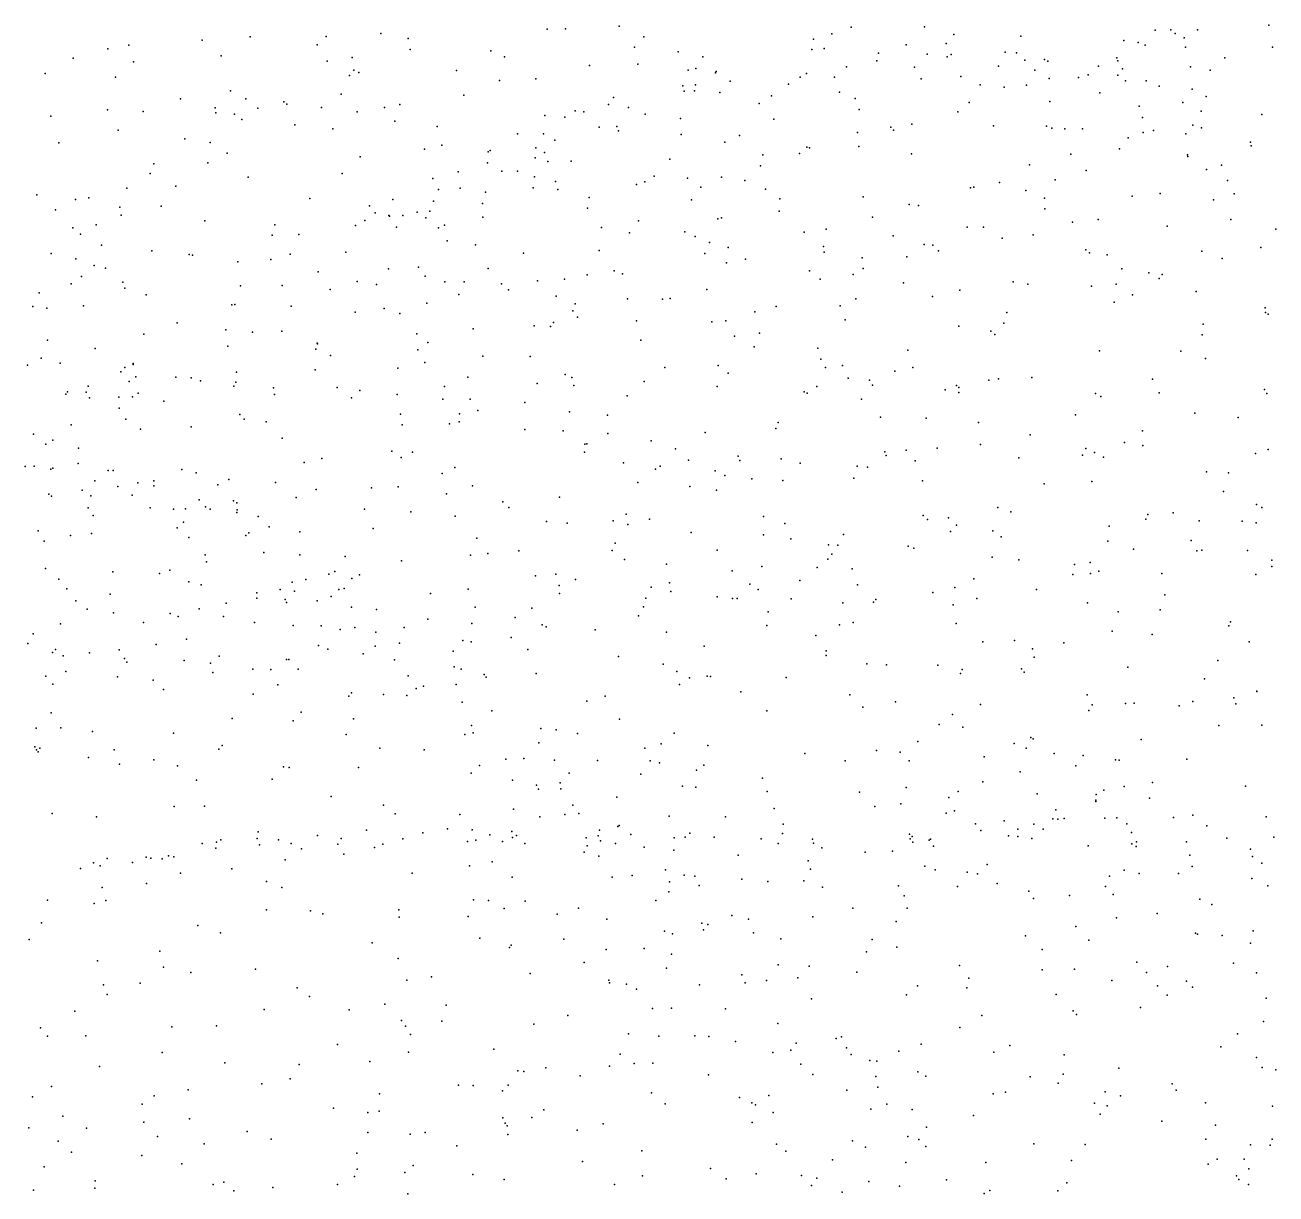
# Model space of a CAD drawing. Header units: metres. Extents: x -24.3 to 24.3, y -27.7 to 27.7.
# Drawn here: x -1.953 to -0.572, y -2.573 to -1.282 of the extents above; entities that cross this region are included whole.
import ezdxf

# ---------------------------------------------------------------- set-up
doc = ezdxf.new("R2010")
doc.units = ezdxf.units.M

msp = doc.modelspace()

# ---------------------------------------------------------------- linework, layer by layer
for p in [(-1.297, -1.2833, -10.535), (-1.0408, -1.2841, -13.0108), (-0.9598, -1.284, -2.1874), (-0.5795, -1.2819, 9.2479), (-1.7576, -1.2986, 20.6253), (-1.7046, -1.2951, 14.0902), (-1.6206, -1.2947, 9.5285), (-1.5603, -1.2911, 9.5016), (-1.53, -1.2966, 4.8241), (-1.3765, -1.2865, 5.9508), (-1.3564, -1.286, -10.4253), (-1.2698, -1.2948, 8.9649), (-1.0823, -1.2976, -1.7929), (-1.0622, -1.2917, 6.1918), (-0.9274, -1.2924, -1.7301), (-0.8533, -1.2941, -0.7644), (-0.7049, -1.2877, 11.8007), (-0.6876, -1.2871, 12.1388), (-0.6827, -1.2911, 12.362), (-0.6728, -1.2962, -1.6818), (-0.6581, -1.2872, 27.789), (-1.8616, -1.3081, -10.2958), (-1.8384, -1.3041, -12.7646), (-1.6305, -1.3039, 4.8891), (-1.5279, -1.309, 5.7989), (-1.4388, -1.3104, 9.4187), (-1.2799, -1.3063, 6.0781), (-1.2319, -1.3115, -5.5757), (-1.0843, -1.309, -2.1454), (-1.0705, -1.3079, -1.6288), (-0.9801, -1.3036, 6.2541), (-0.9359, -1.3024, -0.8246), (-0.8707, -1.3119, -1.6054), (-0.7397, -1.2991, -2.3535), (-0.7236, -1.3013, 3.0735), (-0.716, -1.3042, 11.6739), (-0.6716, -1.3063, -12.9294), (-0.5752, -1.3063, -5.6502), (-1.9, -1.3185, -10.7829), (-1.8335, -1.3225, 3.6773), (-1.7365, -1.3161, -10.4154), (-1.6194, -1.3218, 5.5209), (-1.5917, -1.3177, -22.0714), (-1.4235, -1.3169, 4.7325), (-1.2763, -1.325, 9.3072), (-1.2047, -1.3172, -1.9305), (-1.0124, -1.3214, -1.5427), (-1.0106, -1.3128, -0.9227), (-0.9568, -1.314, -2.3124), (-0.9345, -1.3169, -0.664), (-0.9301, -1.3146, 17.6599), (-0.858, -1.3127, 12.6669), (-0.849, -1.3206, 27.8844), (-0.827, -1.3201, -1.0488), (-0.8236, -1.3219, 3.3174), (-0.7473, -1.3182, 6.3025), (-0.7461, -1.3213, -1.5465), (-0.6281, -1.3183, 6.3048), (-1.931, -1.3354, -28.179), (-1.8532, -1.3395, 13.0103), (-1.5949, -1.3378, 5.6993), (-1.5901, -1.3319, -10.4412), (-1.5845, -1.3343, 27.8059), (-1.4767, -1.332, 18.8316), (-1.3297, -1.3265, 27.9318), (-1.2209, -1.3316, -1.7772), (-1.2122, -1.33, 12.9233), (-1.1905, -1.3348, -1.5368), (-1.1898, -1.3333, -0.8867), (-1.0972, -1.3393, 23.6345), (-1.0901, -1.3354, -2.2458), (-1.059, -1.3393, -1.2275), (-1.0458, -1.3281, 4.5052), (-0.9706, -1.3285, -1.1228), (-0.9196, -1.3386, -1.2338), (-0.8779, -1.3274, 6.3177), (-0.8377, -1.3316, -0.6083), (-0.7898, -1.34, 12.5472), (-0.7789, -1.3369, 9.2397), (-0.7677, -1.3274, 7.8438), (-0.746, -1.3374, -0.647), (-0.7412, -1.3303, -0.8453), (-0.6659, -1.3282, 4.5), (-0.6441, -1.3317, -1.46), (-1.4291, -1.3432, 6.0463), (-1.389, -1.3413, -5.5477), (-1.2266, -1.3489, -2.0791), (-1.2127, -1.3481, -1.0612), (-1.1744, -1.3439, -1.2592), (-1.1101, -1.3472, -1.3758), (-0.9635, -1.3414, -2.4157), (-0.8983, -1.3479, -1.3744), (-0.8717, -1.3504, -2.5297), (-0.8469, -1.3483, 8.0755), (-0.8219, -1.3408, -5.6981), (-0.7376, -1.3436, -2.5187), (-0.7148, -1.3437, -5.6687), (-0.7006, -1.3495, -1.3343), (-0.6641, -1.3528, -22.6888), (-1.7813, -1.3633, 22.5902), (-1.7261, -1.3545, 5.2676), (-1.7093, -1.3633, 5.4003), (-1.6675, -1.3666, -10.5328), (-1.6039, -1.3583, 22.3557), (-1.4685, -1.3595, -12.9038), (-1.3033, -1.3621, 23.4892), (-1.2253, -1.3549, -1.3559), (-1.2136, -1.3547, 6.2186), (-1.1856, -1.3563, -0.6572), (-1.1287, -1.36, -22.3363), (-1.0536, -1.356, 17.852), (-1.0362, -1.3629, 6.3403), (-0.9103, -1.3673, -0.4549), (-0.8213, -1.3663, -0.5056), (-0.766, -1.3569, 6.3955), (-0.6742, -1.3675, -1.1641), (-0.6486, -1.3609, -0.7298), (-1.8622, -1.3755, 23.3099), (-1.8227, -1.3775, -10.3809), (-1.7431, -1.3734, 4.9955), (-1.7423, -1.379, -5.5057), (-1.722, -1.3803, -12.8053), (-1.6962, -1.3736, 20.3695), (-1.6641, -1.3693, 5.6056), (-1.6257, -1.3729, 9.6421), (-1.5862, -1.3778, 5.9565), (-1.5561, -1.3728, 14.2672), (-1.5392, -1.3698, -5.5259), (-1.3456, -1.3765, 21.8621), (-1.3359, -1.3777, 18.5498), (-1.3089, -1.3695, -1.9819), (-1.2867, -1.373, -1.4955), (-1.2683, -1.3805, -0.8175), (-1.1425, -1.3687, 6.2875), (-1.0319, -1.3752, 12.8022), (-0.923, -1.3779, -2.6103), (-0.7225, -1.3716, 11.9253), (-0.6543, -1.3772, -1.0296), (-0.5872, -1.3807, -0.6455), (-1.9246, -1.3825, -12.6727), (-1.7137, -1.3863, 5.5078), (-1.6551, -1.3921, 5.7688), (-1.5449, -1.3881, 6.0615), (-1.4978, -1.3938, 23.3854), (-1.3789, -1.3818, 21.3021), (-1.357, -1.3838, -12.9223), (-1.3189, -1.3946, -1.3201), (-1.2996, -1.3941, -1.1584), (-1.2292, -1.3851, -2.1948), (-1.126, -1.3858, -0.5443), (-0.9968, -1.3948, -5.6974), (-0.9736, -1.3915, 6.4313), (-0.8836, -1.3932, -12.9241), (-0.8251, -1.3936, -2.6948), (-0.7191, -1.3841, 12.0625), (-0.6634, -1.3926, -2.6763), (-0.6539, -1.3955, 24.0984), (-1.8502, -1.398, -10.7049), (-1.7767, -1.4076, 5.1037), (-1.6131, -1.3964, 4.7807), (-1.4091, -1.4021, 12.9697), (-1.3806, -1.4021, -1.6798), (-1.368, -1.4091, -1.4382), (-1.2977, -1.3988, -0.9219), (-1.2284, -1.4027, 4.5335), (-1.1642, -1.4039, -2.3631), (-1.0338, -1.4006, -0.4388), (-0.9941, -1.3979, -12.9427), (-0.8192, -1.3957, 23.9387), (-0.8048, -1.3964, 6.4895), (-0.7853, -1.3964, -12.9036), (-0.7348, -1.4065, 12.3706), (-0.7182, -1.4007, 15.4587), (-0.7069, -1.3983, 11.6001), (-0.671, -1.4021, 6.4477), (-1.9157, -1.4119, -10.3116), (-1.7486, -1.4118, -10.6413), (-1.5118, -1.419, 3.7829), (-1.4928, -1.4145, 4.682), (-1.4416, -1.4221, -1.7785), (-1.4396, -1.4205, -1.8915), (-1.3889, -1.4174, 9.258), (-1.3794, -1.4227, -1.242), (-1.1804, -1.4114, 27.9136), (-1.0896, -1.4168, -2.5286), (-1.0869, -1.4176, 8.7192), (-1.0323, -1.4162, 4.4572), (-0.7443, -1.4187, 11.7588), (-0.5995, -1.4111, -1.1101), (-0.5988, -1.4154, -1.2736), (-1.8108, -1.435, -12.7311), (-1.7513, -1.4342, 4.8359), (-1.7301, -1.4235, 9.807), (-1.5832, -1.4276, -17.1681), (-1.4425, -1.4342, -1.5489), (-1.3896, -1.4287, 22.1182), (-1.3756, -1.4327, -23.6123), (-1.3499, -1.4321, -0.6163), (-1.241, -1.4301, -0.5352), (-1.1384, -1.4254, -5.6394), (-1.0979, -1.4238, 6.417), (-0.9739, -1.4242, 23.7727), (-0.8437, -1.4361, -17.2512), (-0.7982, -1.4244, 17.0778), (-0.6692, -1.4251, -0.4789), (-0.6689, -1.4272, -5.6336), (-0.6316, -1.4366, -23.3494), (-1.8149, -1.4458, 5.3984), (-1.7066, -1.4499, 5.8909), (-1.6028, -1.446, 6.1557), (-1.4748, -1.444, 6.2287), (-1.4266, -1.4431, -5.5944), (-1.4091, -1.4433, -1.0573), (-1.3904, -1.4494, 21.0276), (-1.2582, -1.4487, -5.6252), (-1.1838, -1.4499, -0.453), (-1.1407, -1.4375, -12.9495), (-0.7812, -1.4425, -0.3888), (-0.6482, -1.4413, 4.495), (-1.8408, -1.4619, 5.1837), (-1.7867, -1.4598, -10.5463), (-1.5026, -1.4512, -1.6983), (-1.4965, -1.4634, -12.8499), (-1.4727, -1.4621, 20.7687), (-1.3919, -1.4615, 23.4624), (-1.3671, -1.4547, -2.1618), (-1.3647, -1.4636, 27.8401), (-1.2779, -1.458, 12.926), (-1.2687, -1.4549, -12.9138), (-1.2213, -1.4509, 23.5378), (-1.2066, -1.4611, 21.4596), (-1.1581, -1.4537, 21.6983), (-1.1354, -1.4631, 14.9231), (-0.9088, -1.4615, -0.3116), (-0.9052, -1.4611, -28.559), (-0.877, -1.4557, -5.6814), (-0.8153, -1.453, 6.6149), (-0.6252, -1.4534, 6.5314), (-1.9402, -1.4694, -12.6205), (-1.8973, -1.4746, -10.66), (-1.8826, -1.4727, -5.5749), (-1.6386, -1.4733, -12.8073), (-1.5471, -1.4745, -1.5987), (-1.502, -1.4765, -1.1559), (-1.4447, -1.4666, -2.0436), (-1.3302, -1.4725, -0.5168), (-1.2171, -1.475, -2.5035), (-1.1194, -1.474, -2.6628), (-1.0276, -1.4717, -2.8097), (-0.8478, -1.4648, -2.9076), (-0.8271, -1.4731, 9.3088), (-0.7303, -1.4709, -12.8539), (-0.6993, -1.468, 16.716), (-0.6406, -1.475, 6.6343), (-0.6178, -1.4684, 15.865), (-1.9195, -1.486, 27.4601), (-1.8485, -1.4829, 4.8628), (-1.8469, -1.4917, 5.5191), (-1.803, -1.482, 5.696), (-1.5728, -1.4816, -1.8318), (-1.5666, -1.4894, -1.4472), (-1.5514, -1.4922, 20.0305), (-1.5199, -1.4885, -1.0529), (-1.5062, -1.4876, -0.9509), (-1.4478, -1.4788, 6.3211), (-1.3319, -1.4842, 4.5185), (-1.1204, -1.4875, -0.3341), (-0.9768, -1.4801, -2.9554), (-0.9663, -1.4812, 12.6436), (-0.8268, -1.4849, 4.4693), (-1.9003, -1.506, 5.3002), (-1.8747, -1.5027, 4.9672), (-1.7546, -1.4982, 5.9752), (-1.6772, -1.5027, 27.619), (-1.5881, -1.5032, -1.3374), (-1.5778, -1.4977, 19.7562), (-1.5505, -1.493, 6.2921), (-1.5429, -1.5051, 12.949), (-1.536, -1.4923, -1.9456), (-1.5106, -1.4947, 4.5931), (-1.4965, -1.506, -5.6265), (-1.4898, -1.5029, -0.7487), (-1.4476, -1.494, -0.5854), (-1.3166, -1.5055, 6.473), (-1.2755, -1.4982, -0.4272), (-1.188, -1.4958, 4.4871), (-1.1841, -1.4949, 12.8373), (-1.0171, -1.4939, 6.6269), (-0.9126, -1.505, 8.4157), (-0.8945, -1.505, 27.8161), (-0.7962, -1.4997, 11.9459), (-0.7679, -1.4965, 27.78), (-0.6916, -1.5039, 7.7047), (-0.6212, -1.4968, -2.9169), (-1.892, -1.5128, 13.6657), (-1.6801, -1.514, 4.6886), (-1.6507, -1.5132, -5.6055), (-1.2855, -1.5114, 9.4427), (-1.2246, -1.5104, -2.636), (-1.2129, -1.5155, 27.8532), (-1.0928, -1.5108, -5.6943), (-1.0683, -1.5072, 27.852), (-0.9943, -1.5146, 9.3222), (-0.874, -1.5172, 23.8706), (-0.8398, -1.5134, -3.0313), (-0.5715, -1.5074, 24.1284), (-1.8687, -1.5251, 5.6157), (-1.8131, -1.5313, -23.757), (-1.5987, -1.5327, -1.1229), (-1.487, -1.5202, 27.7335), (-1.4555, -1.5246, -2.2258), (-1.3192, -1.531, -12.8667), (-1.197, -1.5219, -2.8013), (-1.1766, -1.5276, 6.6184), (-1.0713, -1.5264, -12.8892), (-1.0704, -1.5327, 4.4436), (-0.9599, -1.5243, -23.3359), (-0.9505, -1.5251, -3.063), (-0.9444, -1.5313, -5.6866), (-0.7814, -1.53, 3.1067), (-0.7776, -1.5334, 15.6871), (-0.6533, -1.5315, -12.8063), (-0.5883, -1.5275, 7.4305), (-1.9245, -1.5342, 5.0834), (-1.8971, -1.54, -10.5781), (-1.8768, -1.5475, 5.7187), (-1.772, -1.5354, 4.7203), (-1.7681, -1.5362, 27.5218), (-1.718, -1.5433, -1.6894), (-1.6817, -1.5409, 12.927), (-1.6603, -1.535, -1.4386), (-1.4026, -1.5337, -5.6606), (-1.2024, -1.5342, -5.6929), (-1.1784, -1.5445, -2.9979), (-1.1574, -1.5404, 9.4091), (-1.0285, -1.5389, 23.7236), (-0.9791, -1.5379, -0.2321), (-0.758, -1.5355, 6.7701), (-0.6311, -1.5396, -0.3503), (-1.8908, -1.5597, -12.6173), (-1.8643, -1.5504, 23.3938), (-1.6295, -1.5545, -1.9534), (-1.5519, -1.5512, 9.6572), (-1.5186, -1.5492, 19.5102), (-1.5112, -1.5592, -0.5428), (-1.4415, -1.5506, -2.3259), (-1.3322, -1.5576, 18.2125), (-1.3024, -1.5535, -2.7977), (-1.2931, -1.5567, 6.5985), (-1.0868, -1.5534, 6.7424), (-1.0386, -1.5574, -3.1373), (-1.0273, -1.5506, 17.435), (-0.7416, -1.5513, -5.6327), (-0.7118, -1.5556, -3.1142), (-0.6972, -1.5574, 23.9793), (-1.9021, -1.5676, -21.9457), (-1.8452, -1.566, 12.8526), (-1.843, -1.5724, 6.0467), (-1.7153, -1.5698, 6.2526), (-1.6691, -1.5695, -1.2391), (-1.616, -1.574, 23.4132), (-1.5863, -1.5651, -0.824), (-1.5649, -1.5685, -0.6845), (-1.4896, -1.5655, 22.619), (-1.4681, -1.5655, 14.3644), (-1.4268, -1.5676, 18.9693), (-1.4192, -1.5743, -0.4171), (-1.3871, -1.5643, -2.4764), (-1.3574, -1.5624, -2.642), (-1.2002, -1.574, 17.8459), (-1.0751, -1.5626, 3.5274), (-0.9829, -1.5666, -12.8511), (-0.9207, -1.5747, 6.8421), (-0.8617, -1.5654, -3.144), (-0.8456, -1.5679, 12.1169), (-0.7751, -1.5703, 4.4572), (-0.7479, -1.5681, 16.2643), (-0.7005, -1.5619, 9.3893), (-1.9375, -1.5776, 9.9434), (-1.8194, -1.58, 6.1767), (-1.474, -1.5796, 19.2824), (-1.3667, -1.5812, 23.4998), (-1.2877, -1.5843, 20.8039), (-1.249, -1.5848, -3.0588), (-1.2408, -1.5838, 6.6798), (-1.0355, -1.5844, 6.8568), (-0.9509, -1.5817, 12.519), (-0.7504, -1.5878, -12.7943), (-0.73, -1.58, 27.6773), (-0.6595, -1.5763, 11.3992), (-1.9444, -1.5928, 5.6249), (-1.9292, -1.5947, -5.6443), (-1.8885, -1.5918, 5.9478), (-1.7248, -1.5907, -1.3852), (-1.7214, -1.5905, -12.7253), (-1.6594, -1.5922, -1.025), (-1.5884, -1.5991, -2.1514), (-1.5564, -1.595, 4.4964), (-1.5393, -1.6004, -2.246), (-1.5093, -1.5892, 6.4559), (-1.348, -1.5975, 4.4465), (-1.3455, -1.5896, -0.311), (-1.1471, -1.5985, -12.8653), (-1.1237, -1.5928, -17.4425), (-1.0529, -1.5921, 21.9004), (-0.8688, -1.5993, 12.259), (-0.5833, -1.5943, -3.1788), (-0.5829, -1.5993, -12.7683), (-0.5803, -1.6012, 11.2903), (-1.7853, -1.6108, -1.5593), (-1.3907, -1.614, -2.7442), (-1.3729, -1.6148, -2.8549), (-1.3695, -1.6103, 19.9876), (-1.3429, -1.6045, 9.5475), (-1.2778, -1.6085, 12.7961), (-1.1946, -1.6097, 27.7761), (-1.1792, -1.6084, -0.1571), (-1.0473, -1.6074, 21.3409), (-0.9219, -1.6145, -0.161), (-0.8721, -1.611, 11.7254), (-0.6519, -1.6121, -0.2419), (-1.9282, -1.6298, 4.7386), (-1.8221, -1.6232, 4.6351), (-1.7313, -1.6185, -5.6632), (-1.7021, -1.6212, -1.977), (-1.6696, -1.6201, -0.8805), (-1.5203, -1.623, -17.4281), (-1.4582, -1.6175, -12.7909), (-1.273, -1.6298, -12.8349), (-1.1697, -1.6254, -3.1633), (-1.1419, -1.6223, 21.0427), (-0.8863, -1.6201, 9.3995), (-0.8821, -1.6235, 11.8592), (-0.653, -1.6239, 27.5594), (-1.8757, -1.6392, 10.1543), (-1.7292, -1.6364, 6.326), (-1.6321, -1.6399, 9.754), (-1.6307, -1.6332, 6.4059), (-1.63, -1.634, 3.6512), (-1.5192, -1.6405, -2.3567), (-1.5083, -1.6325, -5.711), (-1.1477, -1.6372, 6.8173), (-1.0775, -1.6388, 23.6778), (-0.9782, -1.6411, -22.547), (-0.7665, -1.6417, 6.9385), (-0.6766, -1.6422, -12.7476), (-1.9506, -1.6576, -4.2836), (-1.9353, -1.6499, 6.0632), (-1.9143, -1.6553, 6.1693), (-1.8339, -1.6569, 23.4461), (-1.8337, -1.6558, 9.8983), (-1.6158, -1.6468, -0.5108), (-1.5117, -1.6544, -28.2352), (-1.4474, -1.6474, -2.6015), (-1.3952, -1.6478, 6.6195), (-1.1877, -1.6578, 12.7252), (-1.0741, -1.6508, 8.8846), (-1.0504, -1.658, -0.1132), (-0.6495, -1.65, 6.9482), (-1.8474, -1.6649, 12.7785), (-1.843, -1.6599, -1.725), (-1.8307, -1.6703, 6.2753), (-1.7865, -1.6708, -1.1346), (-1.7696, -1.6715, 27.4203), (-1.7195, -1.6651, 4.4722), (-1.6328, -1.6626, 14.1584), (-1.5414, -1.6608, -0.4062), (-1.4642, -1.6706, 9.5824), (-1.3567, -1.6679, -0.1925), (-1.3493, -1.6713, 27.6729), (-1.2464, -1.6599, 20.3338), (-1.1765, -1.6664, -5.7375), (-1.0689, -1.6599, 12.5884), (-1.0439, -1.6718, -3.2815), (-0.9926, -1.664, -5.7325), (-0.9727, -1.6599, 16.6768), (-0.841, -1.6713, -0.1298), (-1.8836, -1.6808, -1.6145), (-1.8383, -1.6754, -28.1302), (-1.7595, -1.6749, -0.9634), (-1.7224, -1.6808, 12.7855), (-1.7204, -1.6762, -0.7484), (-1.6789, -1.6824, 23.4412), (-1.6086, -1.6821, -2.2735), (-1.5835, -1.6853, -12.7268), (-1.4897, -1.681, 27.5998), (-1.3877, -1.6779, 14.6142), (-1.347, -1.68, 3.6747), (-1.2692, -1.6756, -3.1552), (-1.1887, -1.6812, 4.423), (-1.0787, -1.6812, 4.4142), (-1.0203, -1.6741, 27.7185), (-1.0172, -1.6795, 6.9346), (-0.937, -1.6848, 4.3973), (-0.9245, -1.6801, 16.3257), (-0.9217, -1.6822, 6.9721), (-0.8888, -1.6741, 21.6476), (-0.8779, -1.6725, 23.8362), (-0.708, -1.673, 4.4436), (-0.5841, -1.6842, -3.3344), (-1.9082, -1.6895, -4.4292), (-1.9061, -1.687, -3.9868), (-1.8855, -1.6873, 23.0543), (-1.8821, -1.6936, -1.4737), (-1.8497, -1.693, -1.861), (-1.8345, -1.6923, -1.2326), (-1.8283, -1.6883, -12.6074), (-1.7997, -1.6971, -1.9584), (-1.6776, -1.6898, -5.7084), (-1.5925, -1.6934, 4.4251), (-1.5423, -1.6898, 6.5386), (-1.4917, -1.6952, 23.4801), (-1.4616, -1.695, 9.6796), (-1.4011, -1.6989, -3.0695), (-1.288, -1.6915, -0.0681), (-1.0927, -1.6869, 9.49), (-1.0893, -1.6885, 22.2498), (-1.0294, -1.6949, -23.0683), (-0.9218, -1.6875, -3.3031), (-0.771, -1.6888, 9.4719), (-0.7649, -1.6922, -5.6418), (-0.7005, -1.688, -3.296), (-0.5817, -1.6888, -12.7164), (-1.8492, -1.7048, -4.1137), (-1.7158, -1.7119, -0.5042), (-1.5386, -1.7115, -0.2956), (-1.4732, -1.7114, -12.7447), (-1.453, -1.7076, -2.9452), (-1.3517, -1.709, -12.7784), (-1.3099, -1.7128, 4.3827), (-0.793, -1.7122, -3.3278), (-0.661, -1.7105, 7.0358), (-1.9024, -1.7233, -4.6719), (-1.8418, -1.7172, -4.2628), (-1.7698, -1.7255, -2.0649), (-1.7113, -1.7171, 9.8383), (-1.687, -1.72, -12.6826), (-1.5365, -1.7234, -2.5131), (-1.4845, -1.7223, -2.817), (-1.4737, -1.7199, 12.7281), (-1.1212, -1.7209, 6.9036), (-1.0084, -1.7151, 15.5895), (-0.9579, -1.7159, 22.0738), (-0.8999, -1.7208, -5.7156), (-0.6131, -1.7153, -5.5908), (-1.9438, -1.7336, -4.8866), (-1.9224, -1.7403, -3.7845), (-1.8256, -1.7282, 13.759), (-1.6693, -1.738, 6.4809), (-1.401, -1.7285, 22.7759), (-1.3589, -1.73, -3.159), (-1.3096, -1.7329, 14.863), (-1.2019, -1.7317, 23.5949), (-1.124, -1.7273, -12.7925), (-0.8431, -1.7343, 27.5862), (-0.7191, -1.7301, -0.1086), (-1.9303, -1.7448, -1.7179), (-1.8943, -1.749, -4.9796), (-1.5481, -1.7524, -2.6135), (-1.5253, -1.7535, -0.1835), (-1.3351, -1.7534, 0.0088), (-1.3347, -1.7449, 12.6728), (-1.3326, -1.7445, -23.3086), (-1.2616, -1.741, 17.6129), (-1.2347, -1.7499, 0.0078), (-1.0036, -1.7533, 11.7462), (-0.9801, -1.7512, 16.0728), (-0.9457, -1.7492, 8.7213), (-0.8978, -1.7452, -12.7348), (-0.7814, -1.7494, 7.0722), (-0.772, -1.7539, -17.3851), (-0.7388, -1.743, -12.7027), (-0.7187, -1.7463, 11.2721), (-0.5801, -1.7507, 4.493), (-1.8946, -1.7659, -1.0197), (-1.6449, -1.7651, 4.3468), (-1.6255, -1.7606, -0.2786), (-1.5379, -1.7595, -2.7156), (-1.292, -1.7654, 27.5937), (-1.2202, -1.7625, -5.7585), (-1.1656, -1.7579, 22.5751), (-1.1638, -1.7629, 27.6213), (-1.1182, -1.7611, 12.4852), (-1.0972, -1.7658, -5.7542), (-1.0022, -1.7573, 12.0264), (-0.9699, -1.7632, 11.5121), (-0.8555, -1.76, -0.0405), (-0.7852, -1.757, 4.4075), (-0.7619, -1.7591, 8.1279), (-0.594, -1.7552, 23.9629), (-1.9532, -1.7693, -1.3035), (-1.943, -1.7692, -12.4846), (-1.9248, -1.7723, 12.5955), (-1.9223, -1.7712, 4.5481), (-1.8615, -1.7739, 27.3373), (-1.856, -1.7737, -5.1321), (-1.7799, -1.7727, -4.5512), (-1.7643, -1.7765, -4.3627), (-1.4924, -1.777, 27.4828), (-1.4786, -1.7706, -22.12), (-1.2567, -1.7724, 9.6181), (-1.2518, -1.7692, -12.7778), (-1.191, -1.7741, -3.313), (-1.1801, -1.7793, 17.1263), (-1.0379, -1.7822, 20.4458), (-1.0342, -1.7692, -3.3846), (-1.0226, -1.77, 12.3323), (-0.6481, -1.7754, 7.1292), (-0.624, -1.7765, -12.6594), (-1.8899, -1.7954, -5.567), (-1.876, -1.7851, -5.3951), (-1.8506, -1.7913, 6.3618), (-1.8285, -1.7873, -0.6035), (-1.8109, -1.7909, -12.5662), (-1.8108, -1.7853, 4.4075), (-1.7403, -1.7895, -4.1842), (-1.7281, -1.7837, -0.339), (-1.6765, -1.787, 27.4006), (-1.6317, -1.7948, -23.4862), (-1.5705, -1.7929, 9.8506), (-1.5411, -1.792, -2.9473), (-1.4591, -1.7908, -0.0402), (-1.2764, -1.7869, 6.8441), (-1.219, -1.7914, 19.9537), (-1.1893, -1.7955, 6.913), (-1.1506, -1.7829, 15.2845), (-1.1163, -1.7847, 0.0203), (-0.9618, -1.7851, 20.918), (-0.8276, -1.7885, -5.6985), (-0.7748, -1.7859, 9.5596), (-1.9269, -1.8001, 6.2889), (-1.924, -1.8023, -1.8751), (-1.8806, -1.8019, -3.6939), (-1.835, -1.8009, -3.7831), (-1.7608, -1.8062, -4.9335), (-1.7229, -1.8073, 12.6189), (-1.7193, -1.8095, -4.0217), (-1.6536, -1.8036, -2.4186), (-1.4876, -1.7995, 4.2892), (-1.4255, -1.8084, 23.5047), (-1.3629, -1.8031, -5.8408), (-0.6293, -1.7969, 7.7368), (-1.8834, -1.815, -2.0056), (-1.8779, -1.8236, 23.4971), (-1.8149, -1.8152, -0.4044), (-1.7892, -1.8166, -2.1995), (-1.7758, -1.8162, 9.8992), (-1.7539, -1.8139, 4.3189), (-1.7487, -1.8166, 6.4899), (-1.7193, -1.8202, -0.2447), (-1.719, -1.8173, -4.2802), (-1.5783, -1.8164, -0.1082), (-1.5272, -1.8193, 6.6842), (-1.4187, -1.8145, 18.6107), (-1.2892, -1.8222, -3.3137), (-0.9612, -1.8235, -3.469), (-0.8789, -1.8145, 23.7957), (-0.8644, -1.8194, 3.1735), (-0.713, -1.8223, -5.6514), (-0.6851, -1.8205, 23.8948), (-0.593, -1.8112, -0.1413), (-0.5873, -1.8146, -28.6226), (-1.7852, -1.837, 12.4942), (-1.778, -1.8309, -5.3252), (-1.6957, -1.8247, -4.6937), (-1.6837, -1.8361, -4.818), (-1.478, -1.8241, 12.5939), (-1.3772, -1.8303, 19.087), (-1.3544, -1.8319, 4.2566), (-1.3035, -1.8295, 12.5175), (-1.2873, -1.8335, 9.4295), (-1.2634, -1.8277, 0.125), (-1.1374, -1.8247, -3.3904), (-1.1138, -1.8323, 12.0508), (-0.9564, -1.8279, -5.7624), (-0.9332, -1.8262, 4.3618), (-0.9242, -1.8342, 22.3198), (-0.7558, -1.8353, -3.5303), (-0.7154, -1.8277, 27.2552), (-0.6562, -1.8294, 27.1308), (-0.6087, -1.8299, -3.5779), (-0.5933, -1.8316, 10.9932), (-1.9388, -1.8405, 4.4736), (-1.9028, -1.8457, -3.5313), (-1.8799, -1.8432, 12.4211), (-1.7724, -1.8477, -5.7067), (-1.7094, -1.8456, -5.1023), (-1.7061, -1.8427, -4.4713), (-1.6495, -1.8417, -2.5296), (-1.5686, -1.8378, -5.7728), (-1.4541, -1.8486, 0.0808), (-1.2175, -1.8422, 4.2945), (-1.1374, -1.8447, 11.8658), (-1.1074, -1.8492, 0.1075), (-1.049, -1.8444, 23.7228), (-0.931, -1.8413, 27.4679), (-0.8841, -1.8406, -12.6771), (-0.8751, -1.847, -28.4416), (-0.6652, -1.8512, 4.4759), (-1.9321, -1.8518, -0.7204), (-1.6893, -1.8644, -5.2001), (-1.4079, -1.8625, 9.7504), (-1.3048, -1.862, 17.4166), (-1.3015, -1.8539, 9.6956), (-1.1886, -1.8619, 16.9159), (-1.0656, -1.8559, 4.3333), (-1.0553, -1.8562, -5.7828), (-0.9776, -1.8574, 0.0795), (-0.9714, -1.8594, 7.0797), (-0.7572, -1.852, 11.1873), (-0.7288, -1.8606, 21.2964), (-0.6589, -1.8626, 21.8908), (-0.6535, -1.8616, 27.005), (-0.6029, -1.862, 7.1549), (-1.7542, -1.867, -5.5017), (-1.7527, -1.8745, -12.5445), (-1.6495, -1.8671, -2.6777), (-1.5997, -1.8688, 4.2203), (-1.5374, -1.8736, -3.1497), (-1.4611, -1.8673, 4.2112), (-1.4419, -1.8655, 14.5108), (-1.2909, -1.8722, 12.4045), (-1.2448, -1.8772, 12.236), (-1.0666, -1.8716, 3.3674), (-1.0619, -1.8661, 20.1815), (-0.8849, -1.8696, 20.6207), (-0.8557, -1.8724, 0.0512), (-0.794, -1.8777, 9.694), (-0.7769, -1.8753, 21.0686), (-0.5761, -1.8729, 10.8736), (-1.9307, -1.8821, 6.3531), (-1.8562, -1.8856, 6.4343), (-1.8048, -1.8874, -2.3031), (-1.7934, -1.8838, 27.3047), (-1.6177, -1.8881, -5.0524), (-1.611, -1.8854, -4.7216), (-1.5922, -1.8929, 23.0656), (-1.5837, -1.8889, 0.0447), (-1.3892, -1.8903, 18.1261), (-1.3668, -1.8884, -3.3427), (-1.1723, -1.8847, 27.4159), (-1.1394, -1.8799, 22.7541), (-1.0784, -1.8809, 11.4846), (-1.0396, -1.8823, 15.9009), (-0.7958, -1.8887, 4.4249), (-0.7762, -1.8877, 7.1502), (-0.7672, -1.885, 2.9866), (-0.6977, -1.8876, 11.0568), (-0.5937, -1.8887, 9.8078), (-0.5762, -1.88, -5.6068), (-1.9159, -1.8938, -0.4567), (-1.9071, -1.9045, 10.3463), (-1.7721, -1.8967, 12.3227), (-1.7585, -1.9001, -0.0869), (-1.6715, -1.9051, -5.4379), (-1.6582, -1.8973, -2.8818), (-1.6429, -1.8942, -3.999), (-1.6067, -1.9053, -4.6088), (-1.6008, -1.9041, 23.4914), (-1.4638, -1.9048, 0.2237), (-1.3633, -1.9007, 0.2834), (-1.3452, -1.8943, 23.5564), (-1.2616, -1.9025, 12.0921), (-1.2413, -1.8978, -5.8804), (-1.1527, -1.8992, 9.2314), (-1.1433, -1.9051, -17.5847), (-1.0973, -1.8954, 7.0565), (-1.0336, -1.9001, 27.3802), (-0.9261, -1.903, -3.5739), (-0.9051, -1.8935, 27.3564), (-0.8361, -1.9051, -5.7383), (-1.8971, -1.9176, 9.9976), (-1.8591, -1.9102, 4.295), (-1.731, -1.9204, -2.5023), (-1.6972, -1.9148, 6.6253), (-1.6971, -1.9088, -3.7602), (-1.6658, -1.9161, -2.998), (-1.6645, -1.9194, 27.3189), (-1.6556, -1.9069, -28.0578), (-1.6307, -1.9176, -12.5876), (-1.615, -1.9129, 9.8466), (-1.5053, -1.9096, 12.4373), (-1.3628, -1.9097, 6.8779), (-1.2674, -1.9149, 4.1776), (-1.2398, -1.9075, 6.9641), (-1.1889, -1.9133, 19.7535), (-1.1717, -1.9152, 0.256), (-1.1667, -1.9151, 23.6495), (-1.107, -1.9154, 15.5526), (-1.0499, -1.92, 4.2528), (-1.0161, -1.9191, 0.2196), (-1.0134, -1.9161, -12.6708), (-0.9505, -1.9085, 9.6935), (-0.9019, -1.915, 11.2628), (-0.7796, -1.9198, 8.312), (-0.6944, -1.9112, -3.6717), (-1.8845, -1.9271, -3.1325), (-1.8555, -1.9311, -3.3284), (-1.7928, -1.9319, 12.2053), (-1.7607, -1.9265, 23.5073), (-1.5926, -1.9247, 12.3419), (-1.5649, -1.9272, -5.1466), (-1.456, -1.9246, 27.3602), (-1.3933, -1.9257, 4.1449), (-1.2701, -1.9242, 11.9474), (-1.1325, -1.9297, -12.6931), (-0.928, -1.922, -5.7904), (-0.7459, -1.9298, 23.8502), (-0.6996, -1.9275, -5.6873), (-1.9141, -1.9432, -12.4666), (-1.8224, -1.9417, -3.2209), (-1.7841, -1.935, 9.9411), (-1.7338, -1.9349, 4.1576), (-1.6996, -1.9418, -5.7587), (-1.6572, -1.9448, -5.6266), (-1.6262, -1.9454, -3.1424), (-1.5889, -1.947, -5.3684), (-1.5346, -1.947, -3.2566), (-1.5082, -1.9378, -4.8994), (-1.4596, -1.9426, 0.3703), (-1.4117, -1.9363, 12.3351), (-1.3819, -1.9441, 3.5315), (-1.3777, -1.9466, 14.7157), (-1.2756, -1.9344, 11.7184), (-1.134, -1.9451, 4.1873), (-1.0537, -1.9441, -5.8569), (-1.0385, -1.9416, 11.3727), (-0.9247, -1.9429, 27.21), (-0.6235, -1.9454, -0.0433), (-0.6219, -1.941, -3.7688), (-1.9443, -1.9543, -2.1097), (-1.7749, -1.9599, -3.4636), (-1.6052, -1.9495, -3.8569), (-1.5658, -1.9522, -4.5033), (-1.4697, -1.9617, 12.2277), (-1.4162, -1.9583, 0.4725), (-1.3234, -1.9498, 9.7877), (-1.2448, -1.9522, 0.3687), (-1.0796, -1.956, -28.2546), (-0.8602, -1.9614, 0.175), (-0.7524, -1.9512, 0.0463), (-0.7084, -1.9549, 9.8461), (-1.9501, -1.965, 12.0155), (-1.9227, -1.9749, -27.9279), (-1.9194, -1.9716, 23.3331), (-1.8819, -1.9753, -0.093), (-1.8492, -1.9717, 27.2466), (-1.8083, -1.966, 6.5397), (-1.629, -1.967, 12.1752), (-1.6188, -1.9711, -5.8266), (-1.5666, -1.9678, -4.2081), (-1.5394, -1.9643, -5.2677), (-1.4802, -1.9732, -4.8054), (-1.4605, -1.963, -3.3698), (-1.3978, -1.9715, 12.0067), (-1.2032, -1.9677, 7.0371), (-1.0684, -1.9729, -3.5841), (-0.8954, -1.9629, 7.1511), (-0.8404, -1.9709, 27.0243), (-0.806, -1.9642, -12.5984), (-0.6013, -1.9629, -5.6604), (-1.9112, -1.9783, -2.2373), (-1.8433, -1.9813, -2.4086), (-1.8407, -1.9856, -2.9828), (-1.7776, -1.9836, -2.6032), (-1.7484, -1.9865, -2.9127), (-1.7389, -1.979, -3.0581), (-1.6644, -1.9826, -3.312), (-1.6617, -1.9825, 0.2505), (-1.5798, -1.9762, -3.3717), (-1.5451, -1.9828, -4.4033), (-1.2977, -1.9791, -3.4729), (-1.2484, -1.9876, -5.9591), (-1.0684, -1.978, 23.725), (-1.0234, -1.9872, 7.1357), (-1.0017, -1.9883, 0.386), (-0.9451, -1.9888, -3.6746), (-0.8387, -1.9801, -3.7039), (-0.6357, -1.9838, 26.677), (-1.9303, -2.0008, 23.5483), (-1.9081, -1.9959, -2.8846), (-1.8511, -2.0015, 11.9212), (-1.7457, -1.9969, 0.1619), (-1.7016, -1.9931, 13.96), (-1.6816, -1.9935, -3.4808), (-1.6515, -1.9933, -3.6219), (-1.53, -2.0005, -5.4294), (-1.4791, -1.9905, -4.6934), (-1.4716, -1.9931, 0.5472), (-1.4461, -1.999, 11.8699), (-1.4439, -2.0022, -5.9355), (-1.3888, -1.9979, 11.7649), (-1.2332, -1.9957, 11.5076), (-1.2193, -2.0027, 15.3502), (-1.1999, -2.0009, 0.4756), (-1.1962, -2.0012, -3.5493), (-1.1126, -2.0023, 9.8538), (-0.9198, -1.9978, 9.8379), (-0.918, -1.9936, 0.3086), (-0.8524, -1.993, 23.8052), (-0.8495, -1.9965, 4.3602), (-0.7351, -1.9908, 26.8254), (-1.9225, -2.0097, -2.6681), (-1.8115, -2.0053, 0.0859), (-1.8004, -2.0155, -2.7053), (-1.6738, -2.0105, 11.9081), (-1.521, -2.0146, -4.1033), (-1.5132, -2.012, 27.2711), (-1.4771, -2.0102, 6.8433), (-1.2304, -2.01, 27.2411), (-0.6505, -2.0038, 7.9529), (-1.7011, -2.0209, 4.0533), (-1.5954, -2.0229, 9.8871), (-1.5926, -2.0195, -3.5328), (-1.5572, -2.0213, -5.6372), (-1.5316, -2.0221, 11.7764), (-1.4705, -2.0295, -4.474), (-1.3325, -2.0287, 11.5701), (-1.3123, -2.023, 0.6094), (-1.1627, -2.0182, 4.078), (-1.0422, -2.0214, 0.4795), (-0.9919, -2.0291, 27.0804), (-0.7801, -2.0214, -5.775), (-0.7281, -2.0309, -12.5503), (-0.6632, -2.0289, 10.2386), (-0.6179, -2.025, 10.4688), (-0.5926, -2.0175, 23.791), (-0.5926, -2.0179, -4.0393), (-1.9243, -2.0413, 4.1928), (-1.6483, -2.0408, 6.7217), (-1.4375, -2.0393, 17.9727), (-1.1338, -2.0392, 0.5506), (-1.0278, -2.035, 4.1597), (-0.9289, -2.0434, 20.1158), (-0.8979, -2.0321, 4.2812), (-0.7783, -2.0387, 10.0105), (-0.7745, -2.0324, 0.2172), (-0.7378, -2.0311, 20.6264), (-0.6786, -2.0337, -3.9797), (-0.616, -2.0315, -12.5075), (-1.9408, -2.0583, 11.7543), (-1.9135, -2.058, 6.478), (-1.7244, -2.0477, 9.9513), (-1.6571, -2.0502, 0.4081), (-1.5903, -2.048, 0.4992), (-1.4602, -2.0555, -4.3503), (-1.2967, -2.0485, 14.9311), (-0.9434, -2.0542, -3.7574), (-0.9172, -2.0573, -5.8624), (-0.6348, -2.0555, -5.7237), (-0.5871, -2.0552, 7.2057), (-1.8786, -2.062, -12.4393), (-1.7891, -2.0637, 23.5287), (-1.5985, -2.0653, 3.9951), (-1.4674, -2.0652, -3.6239), (-1.4583, -2.0635, 0.68), (-1.3833, -2.0588, 9.8979), (-1.3664, -2.0601, 27.2126), (-1.3428, -2.0641, -3.5463), (-1.2363, -2.0637, -22.6366), (-0.8422, -2.0688, -3.8787), (-0.8396, -2.0701, 26.7931), (-0.7203, -2.071, 10.6335), (-1.9422, -2.079, 0.0318), (-1.9407, -2.0821, 27.1723), (-1.9386, -2.0845, -17.7554), (-1.9367, -2.0806, 10.106), (-1.8547, -2.0823, 13.6301), (-1.7391, -2.0815, -12.4747), (-1.7356, -2.0774, 6.6593), (-1.5612, -2.0804, 6.8049), (-1.5124, -2.0822, -5.7536), (-1.3858, -2.0744, -22.2452), (-1.2686, -2.0806, -12.6002), (-1.2506, -2.0756, 0.7074), (-1.1992, -2.0774, -6.0115), (-1.092, -2.0862, -3.7216), (-1.0126, -2.083, 19.8171), (-0.9867, -2.0849, 7.1705), (-0.9671, -2.0731, 0.5283), (-0.8608, -2.0751, 0.4029), (-0.8475, -2.0806, -17.5315), (-0.8164, -2.0863, -12.5451), (-1.8831, -2.0906, 0.1558), (-1.8488, -2.0982, 6.5584), (-1.8111, -2.0934, 0.2825), (-1.7849, -2.1001, 27.1832), (-1.4512, -2.0997, -4.0082), (-1.4222, -2.0927, 18.5533), (-1.4024, -2.0919, -5.4264), (-1.3682, -2.0935, 6.9556), (-1.321, -2.0939, -5.1156), (-1.2626, -2.0944, 19.1568), (-1.2523, -2.0966, 9.9434), (-1.2034, -2.0991, -3.6675), (-1.0472, -2.0945, -12.5953), (-0.9765, -2.0943, 11.1285), (-0.8939, -2.0899, 8.837), (-0.7925, -2.1, 10.2038), (-0.7844, -2.0886, 10.7699), (-0.7487, -2.0934, -4.0474), (-0.7447, -2.0937, 4.3796), (-0.67, -2.0925, 4.462), (-1.6678, -2.101, 23.5124), (-1.6615, -2.1016, 3.4115), (-1.5848, -2.1017, 10.0529), (-1.4605, -2.1081, 17.6071), (-1.3521, -2.1081, -3.8142), (-1.273, -2.1092, 23.6212), (-1.2117, -2.1046, 11.3579), (-1.1386, -2.1135, 0.7441), (-0.8542, -2.1066, 10.0868), (-1.7639, -2.1158, -23.3958), (-1.6801, -2.1145, 11.7024), (-1.4148, -2.1157, -4.2473), (-1.3883, -2.1211, -4.4764), (-1.3862, -2.1258, 0.7752), (-1.3623, -2.1187, -4.7657), (-1.3615, -2.1254, -6.039), (-1.2271, -2.1223, 16.3024), (-1.2124, -2.1236, 23.0102), (-0.9801, -2.1239, 4.1276), (-0.8952, -2.1177, 4.2121), (-0.7616, -2.1269, 23.7748), (-0.7393, -2.1229, 0.331), (-0.7079, -2.1183, 22.4587), (-0.6052, -2.1223, 0.1076), (-1.6151, -2.1338, 0.6548), (-1.2994, -2.1346, -3.7248), (-1.1335, -2.1281, 3.9086), (-1.0314, -2.1289, 4.0187), (-0.9328, -2.1349, -3.9371), (-0.9224, -2.1283, 10.9721), (-0.8351, -2.1308, 7.2045), (-0.7706, -2.1379, 20.3643), (-0.7703, -2.1394, 26.6596), (-0.7702, -2.1316, -5.8332), (-0.7113, -2.1358, -12.5086), (-1.9233, -2.1526, -12.397), (-1.7885, -2.1449, 0.4306), (-1.7549, -2.1443, 3.9172), (-1.5573, -2.1433, 3.9078), (-1.5444, -2.153, 0.7236), (-1.4729, -2.1535, 18.262), (-1.4138, -2.1478, -5.7151), (-1.357, -2.1538, -5.5557), (-1.3483, -2.1433, -4.0034), (-1.3415, -2.1526, 3.8859), (-1.1259, -2.1471, -3.8236), (-1.0146, -2.1447, -3.8703), (-0.9857, -2.1419, 0.6804), (-0.9359, -2.1521, 3.899), (-0.9265, -2.1498, 3.1535), (-0.8148, -2.1484, 4.0759), (-0.6635, -2.1545, 3.2015), (-1.8741, -2.1562, 11.6478), (-1.3847, -2.1561, 11.4555), (-1.2985, -2.1669, 0.8173), (-1.297, -2.1659, -3.8844), (-1.2418, -2.1555, 3.8736), (-1.1794, -2.1562, 7.0751), (-1.1157, -2.1643, 19.4192), (-0.9033, -2.164, -12.5316), (-0.8717, -2.1608, 0.5674), (-0.8391, -2.1644, -5.9055), (-0.8178, -2.1586, 3.9712), (-0.8123, -2.1588, 3.232), (-0.8054, -2.158, 10.5638), (-0.7605, -2.1576, 3.3748), (-0.7471, -2.1575, 4.25), (-0.7363, -2.1639, 3.5928), (-0.6846, -2.1568, 14.379), (-0.648, -2.1662, 23.7255), (-0.5825, -2.1562, 14.2861), (-1.7369, -2.1818, 10.0412), (-1.6969, -2.1802, 3.487), (-1.6956, -2.1729, 3.269), (-1.6734, -2.1816, 27.144), (-1.6301, -2.1768, 3.4089), (-1.6039, -2.18, 2.9887), (-1.5761, -2.1711, 3.2565), (-1.536, -2.1806, 3.5554), (-1.5139, -2.174, 3.3673), (-1.4866, -2.1695, 3.1269), (-1.4594, -2.1706, 10.0104), (-1.4553, -2.1821, 3.6299), (-1.4399, -2.1761, 3.4561), (-1.4154, -2.1724, -5.8246), (-1.4149, -2.1789, -12.5378), (-1.4102, -2.1767, 23.5612), (-1.3334, -2.1795, 3.5941), (-1.3203, -2.1772, 3.1186), (-1.3186, -2.1709, 3.3422), (-1.3177, -2.1826, 3.6933), (-1.2839, -2.1759, 3.5033), (-1.2361, -2.1796, 3.6315), (-1.2241, -2.1788, -5.1223), (-1.2189, -2.1741, 3.3629), (-1.1922, -2.1786, 3.2549), (-1.1401, -2.1804, 3.6879), (-1.1165, -2.1747, 3.4898), (-1.0835, -2.1808, 3.3413), (-0.9762, -2.1754, 10.1272), (-0.9756, -2.1805, 26.8218), (-0.9732, -2.1778, 3.6702), (-0.9546, -2.1819, 3.7985), (-0.9532, -2.181, 3.2624), (-0.8976, -2.1713, 3.1686), (-0.8669, -2.1774, 10.3187), (-0.8567, -2.1697, 3.3286), (-0.8566, -2.1781, -4.1078), (-0.8413, -2.1803, 3.6139), (-0.8285, -2.1698, 3.8465), (-0.731, -2.1736, 3.7197), (-0.6258, -2.1799, -5.8046), (-0.574, -2.1788, 3.5809), (-1.7574, -2.1856, 3.1025), (-1.7426, -2.191, 3.7975), (-1.7417, -2.1843, 3.36), (-1.6941, -2.187, 6.7425), (-1.6592, -2.1857, 3.6663), (-1.6478, -2.1914, 3.8408), (-1.6077, -2.1866, 10.0214), (-1.5672, -2.19, -12.4914), (-1.558, -2.1864, 3.7237), (-1.4643, -2.1836, 0.8013), (-1.4258, -2.1833, 3.026), (-1.401, -2.1857, 3.7553), (-1.3357, -2.1954, -4.394), (-1.3322, -2.1883, -4.1738), (-1.301, -2.1857, 15.1603), (-1.2692, -2.1896, -5.4199), (-1.2365, -2.1932, -5.008), (-1.1212, -2.1857, -3.9405), (-1.0824, -2.1854, 3.1944), (-1.0732, -2.1906, -6.0714), (-1.0251, -2.1953, -3.964), (-0.9951, -2.1943, 9.2236), (-0.9725, -2.1843, 3.3876), (-0.9496, -2.1887, 23.7695), (-0.7791, -2.1883, 3.0325), (-0.7306, -2.1862, -4.2106), (-0.7261, -2.189, 14.4879), (-0.7255, -2.1838, 8.4361), (-0.6705, -2.1839, 4.3545), (-0.5998, -2.192, 2.8816), (-1.8777, -2.2069, 23.5566), (-1.8701, -2.2102, 0.4379), (-1.8624, -2.2023, 3.9369), (-1.8345, -2.2067, 3.1798), (-1.8195, -2.2006, 6.6223), (-1.8142, -2.2019, -12.4138), (-1.8019, -2.2027, 3.5947), (-1.7949, -2.1994, 3.4653), (-1.7888, -2.2004, 10.367), (-1.6658, -2.2038, 0.7069), (-1.6011, -2.1973, 6.8048), (-1.4622, -2.2103, 2.9337), (-1.4372, -2.2058, -27.9019), (-1.3196, -2.1995, 27.0443), (-1.1655, -2.1987, 3.0484), (-1.0883, -2.205, 10.0786), (-0.9595, -2.2106, 7.2116), (-0.8904, -2.2087, 10.4645), (-0.6668, -2.1985, 8.1142), (-0.5973, -2.1999, -4.2725), (-0.5873, -2.2074, 3.7241), (-1.8919, -2.2134, 6.5469), (-1.7816, -2.2183, 23.3852), (-1.7249, -2.2136, 13.8307), (-1.5256, -2.2184, 23.5391), (-1.415, -2.2228, 6.922), (-1.3048, -2.223, 6.9918), (-1.2827, -2.2211, -4.6887), (-1.2459, -2.2149, 2.9774), (-1.2253, -2.2206, 11.2357), (-1.2135, -2.2217, 15.9464), (-1.0856, -2.2139, 11.0974), (-0.9478, -2.2146, 10.8021), (-0.9127, -2.2172, 26.7247), (-0.901, -2.2193, 0.7077), (-0.7554, -2.2219, 0.5183), (-0.7393, -2.2152, 14.2653), (-0.7226, -2.2189, 14.6347), (-0.6791, -2.2189, 0.385), (-0.664, -2.211, 2.9644), (-0.5981, -2.2242, -12.3906), (-1.868, -2.2344, 3.3173), (-1.8189, -2.2299, 3.0149), (-1.6866, -2.2275, 23.5308), (-1.6697, -2.2343, 2.864), (-1.2412, -2.2282, 23.6462), (-1.2085, -2.2319, 9.6398), (-1.1613, -2.2251, -5.2044), (-1.1329, -2.2276, -6.1595), (-1.093, -2.2268, 7.1321), (-1.0723, -2.2338, -12.5326), (-0.9885, -2.2323, -4.0795), (-0.9232, -2.2333, 10.6872), (-0.8796, -2.2299, 2.992), (-0.7598, -2.233, -5.9428), (-0.5806, -2.2324, 2.9068), (-1.9283, -2.2481, -12.3649), (-1.8768, -2.2519, 11.541), (-1.8641, -2.2485, 3.7966), (-1.458, -2.2479, -17.786), (-1.4413, -2.2486, 11.3803), (-1.4008, -2.2495, -6.0022), (-1.2566, -2.2488, -5.6392), (-1.242, -2.2392, 18.9434), (-0.982, -2.2433, 2.9981), (-0.8446, -2.2385, 14.5135), (-0.8393, -2.2464, 20.0135), (-0.7997, -2.2432, 23.7473), (-0.7514, -2.2419, 8.6466), (-0.6557, -2.2473, 7.241), (-1.6865, -2.2589, 11.5411), (-1.6377, -2.26, -12.4612), (-1.6243, -2.2632, -22.0722), (-1.5404, -2.2588, 10.0985), (-1.4239, -2.2575, 16.9458), (-1.3654, -2.2637, -6.1454), (-1.3417, -2.257, 9.8638), (-1.1725, -2.2652, -5.432), (-1.0388, -2.2572, 10.3014), (-0.979, -2.2571, 22.9058), (-0.7029, -2.263, 14.7694), (-0.6424, -2.253, 14.1167), (-1.9351, -2.2733, 3.649), (-1.7622, -2.2764, 2.8564), (-1.5401, -2.2671, -23.0374), (-1.4636, -2.2664, -12.5236), (-1.3106, -2.2693, 23.1684), (-1.2056, -2.2736, -4.8055), (-1.199, -2.2752, -12.5264), (-1.1541, -2.2694, 2.9238), (-1.083, -2.2667, 10.9655), (-0.9909, -2.2717, 10.5028), (-0.7927, -2.2773, -4.2943), (-0.7478, -2.2677, 26.5149), (-1.9486, -2.2918, 3.7559), (-1.7373, -2.2843, 6.7034), (-1.4507, -2.2904, 0.9028), (-1.358, -2.2912, 0.9433), (-1.2469, -2.2824, -4.5794), (-1.2382, -2.2855, 7.0352), (-1.2039, -2.281, 0.8963), (-1.1486, -2.2843, -4.2168), (-1.1183, -2.2908, -5.3218), (-1.0177, -2.2918, 7.1651), (-0.8483, -2.2878, 14.7019), (-0.7781, -2.2924, 2.8627), (-0.6604, -2.2848, 2.8432), (-0.6583, -2.2859, 0.4575), (-0.631, -2.2871, -4.3616), (-0.5966, -2.282, 4.2765), (-1.8043, -2.3044, 10.1605), (-1.5697, -2.2953, 2.7168), (-1.4182, -2.3006, 14.5353), (-1.4164, -2.2978, 10.1434), (-1.3112, -2.3026, -12.5222), (-1.2692, -2.3016, 26.9438), (-1.0238, -2.3055, 9.4506), (-0.9901, -2.3, 2.9079), (-0.8297, -2.3029, -6.0825), (-0.5998, -2.2958, 0.3747), (-1.8732, -2.3153, 13.4736), (-1.5409, -2.3128, 27.0369), (-1.3357, -2.317, 2.7472), (-1.2393, -2.3079, -4.442), (-1.1215, -2.3198, -5.0004), (-0.921, -2.3203, -4.2876), (-0.7251, -2.3168, 7.2178), (-0.6183, -2.3178, 26.3393), (-1.8004, -2.3222, 27.0596), (-1.7701, -2.3281, -12.4089), (-1.6986, -2.3246, 2.7031), (-1.5044, -2.3328, 2.6296), (-1.3951, -2.3293, 23.5615), (-1.2445, -2.3235, -5.7722), (-1.1613, -2.3307, 26.8487), (-1.0995, -2.3341, 10.5554), (-1.0872, -2.3213, -5.1845), (-1.0346, -2.3278, 26.7342), (-0.9108, -2.3345, -12.47), (-0.8297, -2.3251, 0.7493), (-0.7941, -2.3245, 14.0987), (-0.7144, -2.3281, 0.6193), (-0.6914, -2.3214, -12.3843), (-0.5931, -2.3286, -5.959), (-1.8667, -2.3417, 6.5813), (-1.8261, -2.3398, 2.7836), (-1.6527, -2.345, 11.4258), (-1.5313, -2.3367, 11.3388), (-1.3083, -2.3365, -6.0914), (-1.3078, -2.3395, 15.3791), (-1.2887, -2.3411, 10.2459), (-1.2777, -2.3465, -5.8838), (-1.2081, -2.3418, 10.9287), (-1.1577, -2.3394, -4.3745), (-1.1341, -2.3368, 10.4164), (-0.9674, -2.343, 14.5983), (-0.9128, -2.345, 19.6657), (-0.7528, -2.3368, 8.8538), (-0.7022, -2.3427, 2.7603), (-0.6702, -2.3376, -28.2746), (-0.6636, -2.3445, -6.0275), (-1.8623, -2.3526, 0.6416), (-1.6389, -2.3548, 2.5908), (-1.0845, -2.3572, 3.201), (-0.9797, -2.3528, -17.6642), (-0.8142, -2.3525, 14.8293), (-0.6917, -2.3532, 23.6527), (-0.5824, -2.3566, 23.5537), (-1.8982, -2.3708, -21.8162), (-1.689, -2.3689, 0.8117), (-1.5953, -2.3695, 14.0839), (-1.5558, -2.3631, -12.484), (-1.488, -2.3643, 3.3522), (-1.3537, -2.3756, 6.9578), (-1.26, -2.368, 11.039), (-1.2391, -2.3676, 18.6735), (-1.1795, -2.3682, 10.7233), (-0.8965, -2.3757, -6.153), (-0.7956, -2.3703, -4.4073), (-0.7917, -2.3744, -6.1895), (-0.7213, -2.3669, 13.9821), (-1.936, -2.3891, 10.3405), (-1.7911, -2.3882, 23.5257), (-1.7416, -2.3872, 6.6823), (-1.5375, -2.3811, 2.522), (-1.5328, -2.3875, 10.2948), (-1.4928, -2.3819, 18.0918), (-1.3911, -2.3852, 18.4062), (-1.1218, -2.3846, -5.603), (-0.9206, -2.3889, -4.4404), (-0.5854, -2.3824, 14.9479), (-1.9282, -2.3983, 0.5745), (-1.8859, -2.3982, 2.7177), (-1.5273, -2.3965, 6.8456), (-1.2868, -2.3957, 10.8476), (-1.2532, -2.3984, -5.9948), (-1.2133, -2.3982, 10.5784), (-1.1978, -2.3988, -12.5093), (-1.0573, -2.4012, -6.2572), (-1.0515, -2.3992, 2.763), (-0.6141, -2.3959, 13.9303), (-1.8016, -2.4165, 0.7608), (-1.6079, -2.4076, 26.9789), (-1.5298, -2.4162, 17.8601), (-1.4353, -2.4127, 26.9272), (-1.1684, -2.4045, -5.7687), (-1.1272, -2.4163, -4.5129), (-1.1075, -2.414, 19.0576), (-1.1016, -2.4062, 7.0814), (-1.046, -2.4114, -5.4137), (-0.9881, -2.415, 7.13), (-0.9635, -2.4071, 0.8826), (-0.8831, -2.416, -6.2439), (-0.8654, -2.4088, 2.697), (-0.6323, -2.4102, 7.1951), (-1.7325, -2.4278, 13.7335), (-1.6503, -2.4296, 6.7454), (-1.5725, -2.4263, 23.3746), (-1.3077, -2.4317, 15.5916), (-1.2958, -2.4182, 10.4556), (-1.2805, -2.4287, 9.9932), (-1.2599, -2.4283, 2.6065), (-1.0962, -2.4295, 23.6633), (-1.0408, -2.4188, -5.026), (-1.0202, -2.4253, 14.7455), (-1.0123, -2.4262, 14.1603), (-0.8056, -2.4192, 7.1858), (-0.5932, -2.4219, -6.1195), (-1.8711, -2.4318, -12.3656), (-1.4087, -2.4368, 11.069), (-1.4022, -2.4375, 2.4991), (-1.3781, -2.4335, 16.15), (-1.3401, -2.4424, 26.8551), (-1.1982, -2.4411, -27.7758), (-1.0829, -2.4407, -4.726), (-1.0135, -2.4429, -5.1827), (-0.9669, -2.438, -6.1957), (-0.9582, -2.4427, 23.6992), (-0.8429, -2.4434, -28.03), (-0.8065, -2.4403, 26.391), (-0.7452, -2.4338, 22.7917), (-0.5866, -2.4332, 0.5253), (-0.5715, -2.4357, 2.6732), (-1.9239, -2.454, 6.5152), (-1.7729, -2.4577, 23.4635), (-1.6916, -2.451, 2.438), (-1.6603, -2.4457, 0.8743), (-1.4743, -2.4527, 0.9767), (-1.4584, -2.453, 10.441), (-1.4258, -2.4587, 16.3732), (-1.4197, -2.4525, 10.1907), (-1.0455, -2.4579, -4.85), (-1.0112, -2.4548, -12.4451), (-0.812, -2.4505, 0.8227), (-0.6862, -2.4511, -12.3009), (-0.6816, -2.458, 2.6526), (-1.9448, -2.4654, 23.5377), (-1.8105, -2.4644, 2.511), (-1.5618, -2.4623, 17.2076), (-1.2613, -2.4609, 23.5621), (-1.164, -2.4661, 14.4476), (-1.1506, -2.4721, -6.2432), (-1.1318, -2.4641, 0.994), (-0.8837, -2.462, 14.9203), (-0.8704, -2.4604, -6.3416), (-0.7719, -2.4723, -12.3501), (-0.76, -2.4599, -6.3284), (-0.7434, -2.4642, 0.7442), (-0.6494, -2.4719, 0.6294), (-1.9116, -2.4866, 26.9578), (-1.8239, -2.4735, 11.2909), (-1.6125, -2.4778, 2.3165), (-1.5747, -2.4827, 6.7945), (-1.562, -2.4812, 23.4885), (-1.3803, -2.4799, 10.6484), (-1.2461, -2.4733, 1.0259), (-1.1464, -2.4741, -5.8447), (-1.1268, -2.4828, 14.2276), (-1.0191, -2.4789, -5.4963), (-1.0013, -2.4734, 0.9483), (-0.9734, -2.4796, 2.611), (-0.9055, -2.4862, 19.4822), (-0.7657, -2.4846, 13.8912), (-0.758, -2.4753, 23.6219), (-0.5755, -2.4759, 20.3427), (-1.9489, -2.4995, 2.5622), (-1.8854, -2.4999, 10.8552), (-1.8219, -2.4934, 6.6019), (-1.7716, -2.4897, 26.9568), (-1.4255, -2.4887, -12.497), (-1.4229, -2.4944, 2.3878), (-1.4205, -2.4976, 6.8904), (-1.3934, -2.4882, 10.8565), (-1.3145, -2.4951, 6.9436), (-1.1499, -2.4937, 14.6023), (-0.9575, -2.4988, 26.4738), (-0.6977, -2.4924, 15.0251), (-0.6383, -2.4968, 13.8458), (-1.9165, -2.5144, 10.5164), (-1.8068, -2.5091, 23.4968), (-1.7078, -2.5037, 6.6883), (-1.6814, -2.5121, -12.4288), (-1.5744, -2.5048, 17.5622), (-1.5277, -2.5068, 11.0613), (-1.5114, -2.5048, 2.2957), (-1.4201, -2.507, 23.5063), (-1.3432, -2.5024, 15.0451), (-1.0394, -2.514, -4.6628), (-0.9782, -2.5094, -5.0759), (-0.9659, -2.5125, 7.1017), (-0.6489, -2.512, 23.4819), (-0.5758, -2.5123, 23.3255), (-1.902, -2.5264, -23.4119), (-1.7554, -2.5175, 10.4828), (-1.5866, -2.5275, 10.5503), (-1.4761, -2.5194, 26.8488), (-1.272, -2.525, 2.4322), (-1.1232, -2.5178, 26.6108), (-1.1127, -2.5254, 14.7847), (-1.0248, -2.5211, -5.5937), (-0.9581, -2.5204, -4.5819), (-0.839, -2.5172, -6.4853), (-0.7822, -2.5182, -4.5494), (-0.5997, -2.5186, -6.38), (-0.5778, -2.5187, 7.1439), (-1.8241, -2.5302, 2.3296), (-1.78, -2.5395, 2.1328), (-1.5245, -2.5412, 10.6736), (-1.3373, -2.5369, 15.7962), (-1.0613, -2.535, 7.0491), (-0.9804, -2.5378, 9.7525), (-0.892, -2.5378, 2.551), (-0.7974, -2.5356, 19.6821), (-0.6464, -2.5398, 26.1106), (-0.6364, -2.5341, -4.5826), (-0.6065, -2.5343, -6.4967), (-1.9319, -2.5427, 0.6739), (-1.5892, -2.5535, -12.4594), (-1.5865, -2.5452, 2.1228), (-1.5337, -2.549, 1.0026), (-1.4586, -2.5512, 2.1422), (-1.2712, -2.5525, 3.271), (-1.1962, -2.5446, -12.4579), (-1.1788, -2.556, 6.987), (-1.1457, -2.5503, 23.5761), (-1.0954, -2.5523, -6.0884), (-1.0788, -2.5551, 1.038), (-0.6152, -2.5527, -12.2014), (-0.6015, -2.5448, 2.5261), (-1.9439, -2.5684, 2.1706), (-1.8761, -2.5662, 2.0613), (-1.8756, -2.5583, 0.7579), (-1.7455, -2.5622, 2.0396), (-1.7335, -2.5596, 11.1406), (-1.7225, -2.5693, 26.8781), (-1.6796, -2.5655, 23.4694), (-1.6082, -2.5622, 10.9245), (-1.4238, -2.5568, 14.4409), (-1.3022, -2.5621, 26.702), (-1.0846, -2.5635, 2.4864), (-1.0212, -2.5589, 23.6394), (-0.9872, -2.5639, -4.7348), (-0.9353, -2.5571, 0.9649), (-0.8874, -2.5687, 23.6071), (-0.8123, -2.5692, -12.3199), (-0.8025, -2.5603, 7.1536), (-0.6126, -2.5568, -6.6141), (-0.6017, -2.5621, 8.8284), (-1.5305, -2.5727, 10.492), (-1.0506, -2.5708, -5.7266), (-0.8939, -2.5722, -12.3773)]:
    msp.add_point(p)

doc.saveas('drawing.dxf')
